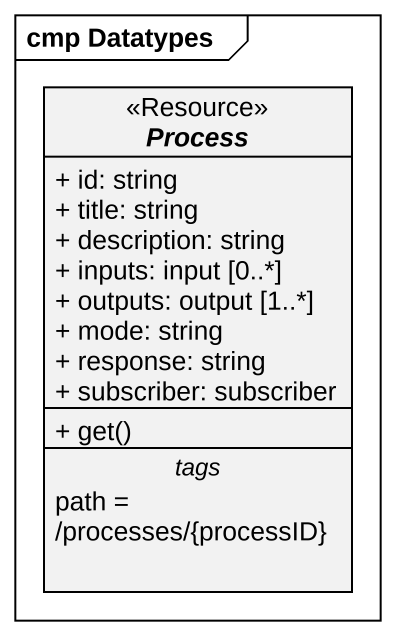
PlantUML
@startuml
mainframe cmp Datatypes
hide circle
hide empty members
skinparam classAttributeIconSize 0
interface "Process" as Process_ <<Resource>> {
  + id: string
  + title: string
  + description: string
  + inputs: input [0..*]
  + outputs: output [1..*]
  + mode: string
  + response: string
  + subscriber: subscriber
  --
  + get()
  -- tags --
  path = /processes/{processID}
}
@enduml
